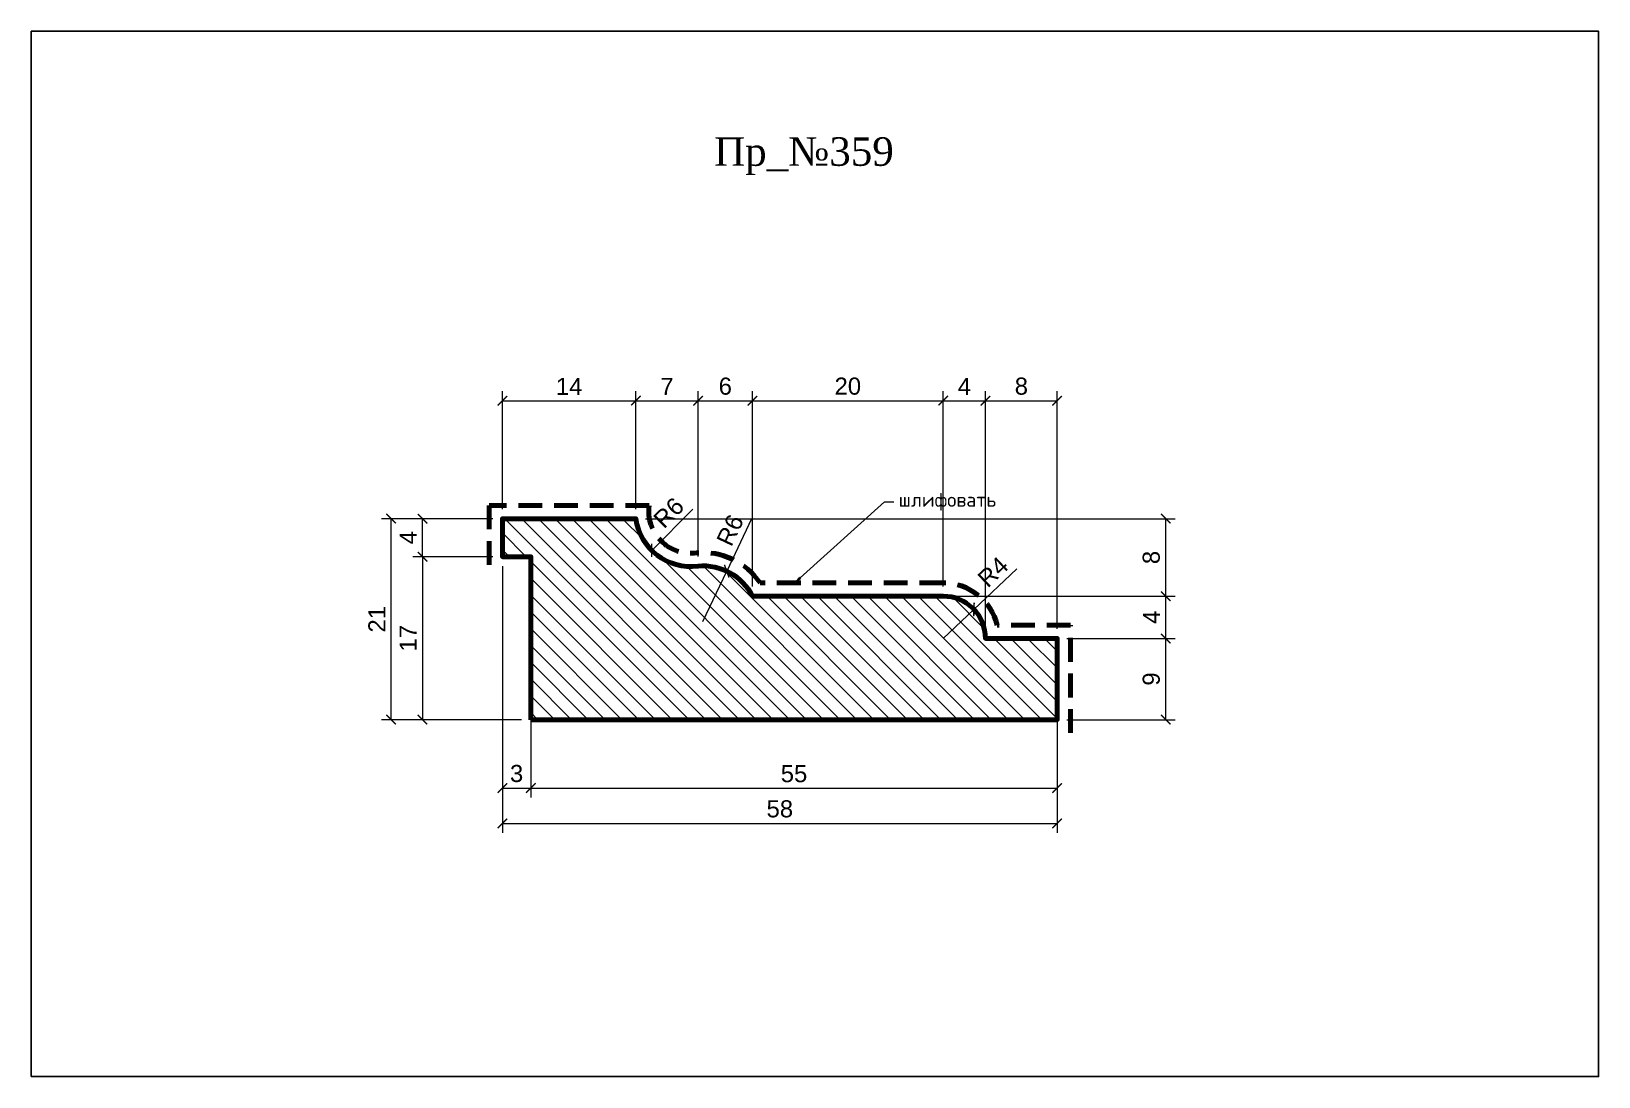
# Model space of a CAD drawing. Header units: millimetres. Extents: x 664 to 829, y -6612 to -6502.
import ezdxf
from ezdxf import colors
from ezdxf.entities.mleader import LeaderData, LeaderLine
from ezdxf.math import Vec2, Vec3

# ---------------------------------------------------------------- set-up
doc = ezdxf.new("R2010")
doc.units = ezdxf.units.MM
doc.linetypes.add('HIDDEN', pattern=[0.375, 0.25, -0.125])
doc.layers.add('Outside panel', color=7, linetype='Continuous', lineweight=18, true_color=0x7f5e57)
for name, color, linetype, lineweight in [('линия 15', 7, 'Continuous', 15), ('линия 50', 1, 'Continuous', 100), ('служебный слой РАЗМЕРЫ', 7, 'Continuous', 9)]:
    doc.layers.add(name, color=color, linetype=linetype, lineweight=lineweight)
doc.layers.add('размеры в модели', color=7, linetype='Continuous')
doc.styles.add('ELECT', font='times.ttf')
doc.styles.get("Standard").update_dxf_attribs({"font": 'arial.ttf'})
doc.styles.add('ЕСКД профили текст', font='isocpeur.ttf')
doc.dimstyles.new('M_1', dxfattribs={"dimtxt": 1.8, "dimasz": 1, "dimexe": 1, "dimexo": 1, "dimgap": 0.6, "dimtad": 1, "dimdec": 0, "dimdsep": 46, "dimtxsty": 'Standard', "dimblk": 'ARCHTICK', "dimcen": -5, "dimclrd": 7, "dimclre": 7, "dimclrt": 7, "dimadec": 0, "dimazin": 0, "dimtfac": 1, "dimtdec": 0, "dimtmove": 0, "dimatfit": 3, "dimfxl": 1, "dimtolj": 1, "dimtzin": 0, "dimlwd": 5, "dimlwe": 5, "dimarcsym": 0})

# ---------------------------------------------------------------- blocks, each defined once
blk = doc.blocks.new('_ArchTick')
at = {"color": 0, "linetype": 'ByBlock', "const_width": 0.15}
blk.add_lwpolyline([(-0.5, -0.5), (0.5, 0.5)], dxfattribs=at)
blk = doc.blocks.new('*D19')
at = {"layer": 'Defpoints', "color": 0, "ltscale": 1000, "transparency": 16777216}
for p in [(736.81, -6559.24, 0), (734.3, -6564.55, 0)]:
    blk.add_point(p, dxfattribs=at)
at = {"layer": 'линия 15', "color": 7, "lineweight": 5, "ltscale": 1000, "transparency": 16777216}
for p in [(739.43, -6553.73), (734.3, -6564.55)]:
    blk.add_line(p, (736.81, -6559.24), dxfattribs=at)
at = {"layer": 'линия 15', "color": 7, "lineweight": 5, "ltscale": 1000, "transparency": 16777216, "rotation": 244.6377092909953}
blk.add_blockref('_ArchTick', (736.81, -6559.24), dxfattribs=at)
at = {"layer": 'линия 15', "color": 7, "ltscale": 1000, "transparency": 16777216, "insert": (737.17, -6554.93), "char_height": 1.8, "attachment_point": 5, "rotation": 64.6377}
blk.add_mtext('\\A1;R6', dxfattribs=at)
blk = doc.blocks.new('*D18')
at = {"layer": 'Defpoints', "color": 0, "ltscale": 1000, "transparency": 16777216}
for p in [(733.02, -6552.93, 0), (728.91, -6557.05, 0)]:
    blk.add_point(p, dxfattribs=at)
at = {"layer": 'линия 15', "color": 7, "lineweight": 5, "ltscale": 1000, "transparency": 16777216}
blk.add_line((733.23, -6552.71), (728.91, -6557.05), dxfattribs=at)
at = {"layer": 'линия 15', "color": 7, "lineweight": 5, "ltscale": 1000, "transparency": 16777216, "rotation": 225.1221499505379}
blk.add_blockref('_ArchTick', (728.91, -6557.05), dxfattribs=at)
at = {"layer": 'линия 15', "color": 7, "ltscale": 1000, "transparency": 16777216, "insert": (730.71, -6553.09), "char_height": 1.8, "attachment_point": 5, "rotation": 45.1221}
blk.add_mtext('\\A1;R6', dxfattribs=at)
blk = doc.blocks.new('*D17')
at = {"layer": 'Defpoints', "color": 0, "ltscale": 1000, "transparency": 16777216}
for p in [(762.84, -6563.27, 0), (759.6, -6566.32, 0)]:
    blk.add_point(p, dxfattribs=at)
at = {"layer": 'линия 15', "color": 7, "lineweight": 5, "ltscale": 1000, "transparency": 16777216}
for p in [(767.36, -6559), (759.6, -6566.32)]:
    blk.add_line(p, (762.84, -6563.27), dxfattribs=at)
at = {"layer": 'линия 15', "color": 7, "lineweight": 5, "ltscale": 1000, "transparency": 16777216, "rotation": 223.3386089613949}
blk.add_blockref('_ArchTick', (762.84, -6563.27), dxfattribs=at)
at = {"layer": 'линия 15', "color": 7, "ltscale": 1000, "transparency": 16777216, "insert": (764.84, -6559.32), "char_height": 1.8, "attachment_point": 5, "rotation": 43.3386}
blk.add_mtext('\\A1;R4', dxfattribs=at)
blk = doc.blocks.new('*D15')
at = {"layer": 'Defpoints', "color": 0, "ltscale": 1000, "transparency": 16777216}
for p in [(771.6, -6566.32, 0), (783.03, -6566.32), (771.6, -6574.87, 0)]:
    blk.add_point(p, dxfattribs=at)
at = {"layer": 'размеры в модели', "color": 7, "lineweight": 5, "ltscale": 1000, "transparency": 16777216}
for p, q in [((772.6, -6566.32), (784.03, -6566.32)), ((783.03, -6574.87), (783.03, -6566.32)), ((772.6, -6574.87), (784.03, -6574.87))]:
    blk.add_line(p, q, dxfattribs=at)
for p, rotation in [((783.03, -6566.32), 90), ((783.03, -6574.87), 270)]:
    blk.add_blockref('_ArchTick', p, dxfattribs=dict(at, rotation=rotation))
at = {"layer": 'размеры в модели', "color": 7, "ltscale": 1000, "transparency": 16777216, "insert": (781.51, -6570.59), "char_height": 1.8, "attachment_point": 5, "rotation": 90}
blk.add_mtext('\\A1;9', dxfattribs=at)
blk = doc.blocks.new('*D14')
at = {"layer": 'Defpoints', "color": 0, "ltscale": 1000, "transparency": 16777216}
for p in [(713.19, -6557.72), (771.6, -6574.87), (771.6, -6585.78)]:
    blk.add_point(p, dxfattribs=at)
at = {"layer": 'размеры в модели', "color": 7, "lineweight": 5, "ltscale": 1000, "transparency": 16777216}
for p, q in [((713.19, -6558.72), (713.19, -6586.78)), ((771.6, -6575.87), (771.6, -6586.78)), ((713.19, -6585.78), (771.6, -6585.78))]:
    blk.add_line(p, q, dxfattribs=at)
at = {"layer": 'размеры в модели', "color": 7, "lineweight": 5, "ltscale": 1000, "transparency": 16777216, "rotation": 180}
blk.add_blockref('_ArchTick', (713.19, -6585.78), dxfattribs=at)
at = {"layer": 'размеры в модели', "color": 7, "lineweight": 5, "ltscale": 1000, "transparency": 16777216}
blk.add_blockref('_ArchTick', (771.6, -6585.78), dxfattribs=at)
at = {"layer": 'размеры в модели', "color": 7, "ltscale": 1000, "transparency": 16777216, "insert": (742.4, -6584.26), "char_height": 1.8, "attachment_point": 5}
blk.add_mtext('\\A1;58', dxfattribs=at)
blk = doc.blocks.new('*D13')
at = {"layer": 'Defpoints', "color": 0, "ltscale": 1000, "transparency": 16777216}
for p in [(713.19, -6557.72), (716.19, -6574.87), (716.19, -6582.06)]:
    blk.add_point(p, dxfattribs=at)
at = {"layer": 'размеры в модели', "color": 7, "lineweight": 5, "ltscale": 1000, "transparency": 16777216}
for p, q in [((713.19, -6558.72), (713.19, -6583.06)), ((716.19, -6575.87), (716.19, -6583.06)), ((713.19, -6582.06), (716.19, -6582.06))]:
    blk.add_line(p, q, dxfattribs=at)
at = {"layer": 'размеры в модели', "color": 7, "lineweight": 5, "ltscale": 1000, "transparency": 16777216, "rotation": 180}
blk.add_blockref('_ArchTick', (713.19, -6582.06), dxfattribs=at)
at = {"layer": 'размеры в модели', "color": 7, "lineweight": 5, "ltscale": 1000, "transparency": 16777216}
blk.add_blockref('_ArchTick', (716.19, -6582.06), dxfattribs=at)
at = {"layer": 'размеры в модели', "color": 7, "ltscale": 1000, "transparency": 16777216, "insert": (714.69, -6580.54), "char_height": 1.8, "attachment_point": 5}
blk.add_mtext('\\A1;3', dxfattribs=at)
blk = doc.blocks.new('*D12')
at = {"layer": 'Defpoints', "color": 0, "ltscale": 1000, "transparency": 16777216}
for p in [(701.48, -6553.72), (713.19, -6553.72), (716.19, -6574.87)]:
    blk.add_point(p, dxfattribs=at)
at = {"layer": 'размеры в модели', "color": 7, "lineweight": 5, "ltscale": 1000, "transparency": 16777216}
for p, q in [((712.19, -6553.72), (700.48, -6553.72)), ((701.48, -6574.87), (701.48, -6553.72)), ((715.19, -6574.87), (700.48, -6574.87))]:
    blk.add_line(p, q, dxfattribs=at)
for p, rotation in [((701.48, -6553.72), 90), ((701.48, -6574.87), 270)]:
    blk.add_blockref('_ArchTick', p, dxfattribs=dict(at, rotation=rotation))
at = {"layer": 'размеры в модели', "color": 7, "ltscale": 1000, "transparency": 16777216, "insert": (699.98, -6564.3), "char_height": 1.8, "attachment_point": 5, "rotation": 90}
blk.add_mtext('\\A1;21', dxfattribs=at)
blk = doc.blocks.new('*D11')
at = {"layer": 'Defpoints', "color": 0, "ltscale": 1000, "transparency": 16777216}
for p in [(704.78, -6553.72), (713.19, -6553.72, 0), (713.19, -6557.72, 0)]:
    blk.add_point(p, dxfattribs=at)
at = {"layer": 'размеры в модели', "color": 7, "lineweight": 5, "ltscale": 1000, "transparency": 16777216}
for p, q in [((712.19, -6553.72), (703.78, -6553.72)), ((704.78, -6557.72), (704.78, -6553.72)), ((712.19, -6557.72), (703.78, -6557.72))]:
    blk.add_line(p, q, dxfattribs=at)
for p, rotation in [((704.78, -6553.72), 90), ((704.78, -6557.72), 270)]:
    blk.add_blockref('_ArchTick', p, dxfattribs=dict(at, rotation=rotation))
at = {"layer": 'размеры в модели', "color": 7, "ltscale": 1000, "transparency": 16777216, "insert": (703.28, -6555.72), "char_height": 1.8, "attachment_point": 5, "rotation": 90}
blk.add_mtext('\\A1;4', dxfattribs=at)
blk = doc.blocks.new('*D9')
at = {"layer": 'Defpoints', "color": 0, "ltscale": 1000, "transparency": 16777216}
for p in [(727.25, -6553.72), (783.03, -6553.72), (759.6, -6561.87, 0)]:
    blk.add_point(p, dxfattribs=at)
at = {"layer": 'размеры в модели', "color": 7, "lineweight": 5, "ltscale": 1000, "transparency": 16777216}
for p, q in [((728.25, -6553.72), (784.03, -6553.72)), ((783.03, -6561.87), (783.03, -6553.72)), ((760.6, -6561.87), (784.03, -6561.87))]:
    blk.add_line(p, q, dxfattribs=at)
for p, rotation in [((783.03, -6553.72), 90), ((783.03, -6561.87), 270)]:
    blk.add_blockref('_ArchTick', p, dxfattribs=dict(at, rotation=rotation))
at = {"layer": 'размеры в модели', "color": 7, "ltscale": 1000, "transparency": 16777216, "insert": (781.51, -6557.8), "char_height": 1.8, "attachment_point": 5, "rotation": 90}
blk.add_mtext('\\A1;8', dxfattribs=at)
blk = doc.blocks.new('*D8')
at = {"layer": 'Defpoints', "color": 0, "ltscale": 1000, "transparency": 16777216}
for p in [(759.6, -6561.87, 0), (783.03, -6561.87), (771.6, -6566.32, 0)]:
    blk.add_point(p, dxfattribs=at)
at = {"layer": 'размеры в модели', "color": 7, "lineweight": 5, "ltscale": 1000, "transparency": 16777216}
for p, q in [((760.6, -6561.87), (784.03, -6561.87)), ((783.03, -6566.32), (783.03, -6561.87)), ((772.6, -6566.32), (784.03, -6566.32))]:
    blk.add_line(p, q, dxfattribs=at)
for p, rotation in [((783.03, -6561.87), 90), ((783.03, -6566.32), 270)]:
    blk.add_blockref('_ArchTick', p, dxfattribs=dict(at, rotation=rotation))
at = {"layer": 'размеры в модели', "color": 7, "ltscale": 1000, "transparency": 16777216, "insert": (781.53, -6564.09), "char_height": 1.8, "attachment_point": 5, "rotation": 90}
blk.add_mtext('\\A1;4', dxfattribs=at)
blk = doc.blocks.new('*D7')
at = {"layer": 'Defpoints', "color": 0, "ltscale": 1000, "transparency": 16777216}
for p in [(713.19, -6557.72, 0), (704.78, -6574.87), (716.19, -6574.87)]:
    blk.add_point(p, dxfattribs=at)
at = {"layer": 'размеры в модели', "color": 7, "lineweight": 5, "ltscale": 1000, "transparency": 16777216}
for p, q in [((712.19, -6557.72), (703.78, -6557.72)), ((704.78, -6557.72), (704.78, -6574.87)), ((715.19, -6574.87), (703.78, -6574.87))]:
    blk.add_line(p, q, dxfattribs=at)
for p, rotation in [((704.78, -6557.72), 90), ((704.78, -6574.87), 270)]:
    blk.add_blockref('_ArchTick', p, dxfattribs=dict(at, rotation=rotation))
at = {"layer": 'размеры в модели', "color": 7, "ltscale": 1000, "transparency": 16777216, "insert": (703.27, -6566.3), "char_height": 1.8, "attachment_point": 5, "rotation": 90}
blk.add_mtext('\\A1;17', dxfattribs=at)
blk = doc.blocks.new('*D6')
at = {"layer": 'Defpoints', "color": 0, "ltscale": 1000, "transparency": 16777216}
for p in [(771.6, -6541.3), (764.05, -6566.32, 0), (771.6, -6566.32, 0)]:
    blk.add_point(p, dxfattribs=at)
at = {"layer": 'размеры в модели', "color": 7, "lineweight": 5, "ltscale": 1000, "transparency": 16777216}
for p, q in [((764.05, -6565.32), (764.05, -6540.3)), ((771.6, -6565.32), (771.6, -6540.3)), ((764.05, -6541.3), (771.6, -6541.3))]:
    blk.add_line(p, q, dxfattribs=at)
at = {"layer": 'размеры в модели', "color": 7, "lineweight": 5, "ltscale": 1000, "transparency": 16777216, "rotation": 180}
blk.add_blockref('_ArchTick', (764.05, -6541.3), dxfattribs=at)
at = {"layer": 'размеры в модели', "color": 7, "lineweight": 5, "ltscale": 1000, "transparency": 16777216}
blk.add_blockref('_ArchTick', (771.6, -6541.3), dxfattribs=at)
at = {"layer": 'размеры в модели', "color": 7, "ltscale": 1000, "transparency": 16777216, "insert": (767.83, -6539.78), "char_height": 1.8, "attachment_point": 5}
blk.add_mtext('\\A1;8', dxfattribs=at)
blk = doc.blocks.new('*D4')
at = {"layer": 'Defpoints', "color": 0, "ltscale": 1000, "transparency": 16777216}
for p in [(759.6, -6541.3), (739.52, -6561.87, 0), (759.6, -6561.87, 0)]:
    blk.add_point(p, dxfattribs=at)
at = {"layer": 'размеры в модели', "color": 7, "lineweight": 5, "ltscale": 1000, "transparency": 16777216}
for p, q in [((739.52, -6560.87), (739.52, -6540.3)), ((759.6, -6560.87), (759.6, -6540.3)), ((739.52, -6541.3), (759.6, -6541.3))]:
    blk.add_line(p, q, dxfattribs=at)
at = {"layer": 'размеры в модели', "color": 7, "lineweight": 5, "ltscale": 1000, "transparency": 16777216, "rotation": 180}
blk.add_blockref('_ArchTick', (739.52, -6541.3), dxfattribs=at)
at = {"layer": 'размеры в модели', "color": 7, "lineweight": 5, "ltscale": 1000, "transparency": 16777216}
blk.add_blockref('_ArchTick', (759.6, -6541.3), dxfattribs=at)
at = {"layer": 'размеры в модели', "color": 7, "ltscale": 1000, "transparency": 16777216, "insert": (749.56, -6539.78), "char_height": 1.8, "attachment_point": 5}
blk.add_mtext('\\A1;20', dxfattribs=at)
blk = doc.blocks.new('*D3')
at = {"layer": 'Defpoints', "color": 0, "ltscale": 1000, "transparency": 16777216}
for p in [(739.52, -6541.3), (733.8, -6558.7, 0), (739.52, -6561.87, 0)]:
    blk.add_point(p, dxfattribs=at)
at = {"layer": 'размеры в модели', "color": 7, "lineweight": 5, "ltscale": 1000, "transparency": 16777216}
for p, q in [((733.8, -6557.7), (733.8, -6540.3)), ((739.52, -6560.87), (739.52, -6540.3)), ((733.8, -6541.3), (739.52, -6541.3))]:
    blk.add_line(p, q, dxfattribs=at)
at = {"layer": 'размеры в модели', "color": 7, "lineweight": 5, "ltscale": 1000, "transparency": 16777216, "rotation": 180}
blk.add_blockref('_ArchTick', (733.8, -6541.3), dxfattribs=at)
at = {"layer": 'размеры в модели', "color": 7, "lineweight": 5, "ltscale": 1000, "transparency": 16777216}
blk.add_blockref('_ArchTick', (739.52, -6541.3), dxfattribs=at)
at = {"layer": 'размеры в модели', "color": 7, "ltscale": 1000, "transparency": 16777216, "insert": (736.66, -6539.78), "char_height": 1.8, "attachment_point": 5}
blk.add_mtext('\\A1;6', dxfattribs=at)

msp = doc.modelspace()

# ---------------------------------------------------------------- hatches: boundary and pattern name
at = {"layer": 'Outside panel', "ltscale": 1000}
h = msp.add_hatch(dxfattribs=at)
h.set_pattern_fill('ANSI31', color=256, scale=10, angle=90)
h.set_pattern_definition([(135, (-310166.2399, 87654.323), (-0.8838834765, -0.8838834765), [])])
edge = h.paths.add_edge_path()
edge.add_line((764.05, -6566.32), (771.6, -6566.32))
edge.add_line((771.6, -6566.32), (771.6, -6574.87))
edge.add_line((771.6, -6574.87), (716.19, -6574.87))
edge.add_line((716.19, -6574.87), (716.19, -6557.72))
edge.add_line((716.19, -6557.72), (713.19, -6557.72))
edge.add_line((713.19, -6557.72), (713.19, -6553.72))
edge.add_line((713.19, -6553.72), (727.25, -6553.72))
edge.add_ellipse((733.02, -6552.93), major_axis=(-5.01, -2.96), ratio=1, start_angle=-22.7385, end_angle=67.1609)
edge.add_ellipse((734.3, -6564.55), major_axis=(-2.99, 5.05), ratio=1, start_angle=-93.4488, end_angle=-25.7032, ccw=False)
edge.add_line((739.52, -6561.87), (759.6, -6561.87))
edge.add_ellipse((759.6, -6566.32), major_axis=(3.83, 2.26), ratio=1, start_angle=-30.5688, end_angle=59.4312, ccw=False)

# ---------------------------------------------------------------- linework, layer by layer
at = {"color": 6, "ltscale": 1000}
msp.add_lwpolyline([(663.6, -6612.43), (828.6, -6612.43), (828.6, -6502.43), (663.6, -6502.43)], close=True, dxfattribs=at)
at = {"layer": 'линия 50', "color": 1, "linetype": 'HIDDEN', "ltscale": 10, "true_color": 0xff0909, "elevation": 0}
msp.add_lwpolyline([(773, -6576.27), (773, -6564.92), (765.28, -6564.92, 0.345048), (759.6, -6560.47), (740.32, -6560.47, 0.272981), (733.64, -6557.31, -0.498645), (728.64, -6552.32), (711.79, -6552.32), (711.79, -6559.12)], format="xyb", dxfattribs=at)
at = {"layer": 'линия 50', "color": 7, "elevation": 0}
msp.add_lwpolyline([(716.19, -6574.87), (771.6, -6574.87), (771.6, -6566.32), (764.05, -6566.32, 0.414214), (759.6, -6561.87), (739.52, -6561.87, 0.304517), (733.8, -6558.7, -0.413699), (727.25, -6553.72), (713.19, -6553.72), (713.19, -6557.72), (716.19, -6557.72)], format="xyb", close=True, dxfattribs=at)

# ---------------------------------------------------------------- texts
at = {"color": 7, "ltscale": 1000, "style": 'ELECT'}
msp.add_text('Пр_№359', height=3, dxfattribs=at).set_placement((735.48, -6516.58))

# ---------------------------------------------------------------- dimensions: what is measured, and where the dimension line sits
at = {"layer": 'линия 15', "color": 7, "ltscale": 1000}
for center, mpoint, picture, middle in [((733.02, -6552.93, 0), (728.91, -6557.05, 0), '*D18', (731.78, -6554.16)), ((759.6, -6566.32, 0), (762.84, -6563.27, 0), '*D17', (765.87, -6560.41))]:
    dim = msp.add_radius_dim(center=center, mpoint=mpoint, dimstyle='M_1', dxfattribs=at)
    dim.commit()
    dim.dimension.update_dxf_attribs({"geometry": picture, "text_midpoint": middle, "dimtype": 132})
dim = msp.add_radius_dim(center=(734.3, -6564.55, 0), mpoint=(736.81, -6559.24, 0), dimstyle='M_1', dxfattribs=at)
dim.commit()
dim.dimension.update_dxf_attribs({"geometry": '*D19', "text_midpoint": (737.17, -6554.93)})
at = {"layer": 'размеры в модели', "color": 5, "ltscale": 1000}
for base, p1, p2 in [((727.25, -6541.3), (713.19, -6553.72, 0), (727.25, -6553.72, 0)), ((733.8, -6541.3), (727.25, -6553.72, 0), (733.8, -6558.7, 0)), ((764.05, -6541.3), (759.6, -6561.87, 0), (764.05, -6566.32, 0)), ((771.6, -6582.06), (716.19, -6557.72, 0), (771.6, -6574.05, 0))]:
    msp.add_linear_dim(base=base, p1=p1, p2=p2, dimstyle='M_1', dxfattribs=at).render()
for base, p1, p2, picture, middle in [((739.52, -6541.3), (733.8, -6558.7, 0), (739.52, -6561.87, 0), '*D3', (736.66, -6539.78)), ((759.6, -6541.3), (739.52, -6561.87, 0), (759.6, -6561.87, 0), '*D4', (749.56, -6539.78)), ((771.6, -6541.3), (764.05, -6566.32, 0), (771.6, -6566.32, 0), '*D6', (767.83, -6539.78)), ((771.6, -6585.78), (713.19, -6557.72), (771.6, -6574.87), '*D14', (742.4, -6584.26)), ((716.19, -6582.06), (713.19, -6557.72), (716.19, -6574.87), '*D13', (714.69, -6580.54))]:
    dim = msp.add_linear_dim(base=base, p1=p1, p2=p2, dimstyle='M_1', dxfattribs=at)
    dim.commit()
    dim.dimension.update_dxf_attribs({"geometry": picture, "text_midpoint": middle})
for base, p1, p2, picture, middle in [((701.48, -6553.72), (716.19, -6574.87), (713.19, -6553.72), '*D12', (699.98, -6564.3)), ((704.78, -6553.72), (713.19, -6557.72, 0), (713.19, -6553.72, 0), '*D11', (703.28, -6555.72)), ((783.03, -6553.72), (759.6, -6561.87, 0), (727.25, -6553.72), '*D9', (781.51, -6557.8)), ((704.78, -6574.87), (713.19, -6557.72, 0), (716.19, -6574.87), '*D7', (703.27, -6566.3)), ((783.03, -6561.87), (771.6, -6566.32, 0), (759.6, -6561.87, 0), '*D8', (781.53, -6564.09)), ((783.03, -6566.32), (771.6, -6574.87, 0), (771.6, -6566.32, 0), '*D15', (781.51, -6570.59))]:
    dim = msp.add_linear_dim(base=base, p1=p1, p2=p2, angle=270, dimstyle='M_1', dxfattribs=at)
    dim.commit()
    dim.dimension.update_dxf_attribs({"geometry": picture, "text_midpoint": middle})

# ---------------------------------------------------------------- leaders
at = {"layer": 'служебный слой РАЗМЕРЫ'}
ml = msp.add_multileader_mtext('Standard', dxfattribs=at)
ml.set_content('\\A1;шлифовать', color=256, style='ЕСКД профили текст')
ml.set_leader_properties(color=256, linetype='ByLayer', lineweight=-1)
ml.build(insert=Vec2(0, 0))
ml.multileader.update_dxf_attribs({"dogleg_length": 1, "arrow_head_size": 1})
ctx = ml.context
ctx.base_point, ctx.char_height, ctx.arrow_head_size, ctx.landing_gap_size, ctx.plane_origin = Vec3(754.41, -6551.95), 1.5, 1, 0.5, Vec3(767.89, -6525.78)
notes = []
notes.append((ctx, [(1, (1, 1, 0), (753.41, -6551.95), (1, 0), 1, [(0, [(743.81, -6560.61)], 0, [])])]))
ctx.mtext.insert, ctx.mtext.flow_direction = Vec3(754.91, -6550.97), 5
for ctx, leaders in notes:
    for number, flags, end, landing, length, lines in leaders:
        leader = LeaderData()
        leader.index, (leader.has_last_leader_line, leader.has_dogleg_vector, leader.attachment_direction) = number, flags
        leader.last_leader_point, leader.dogleg_vector, leader.dogleg_length = Vec3(end), Vec3(landing), length
        for number, points, colour, breaks in lines:
            line = LeaderLine()
            line.index, line.vertices, line.color, line.breaks = number, Vec3.list(points), colors.encode_raw_color(colour), breaks
            leader.lines.append(line)
        ctx.leaders.append(leader)

doc.saveas('drawing.dxf')
